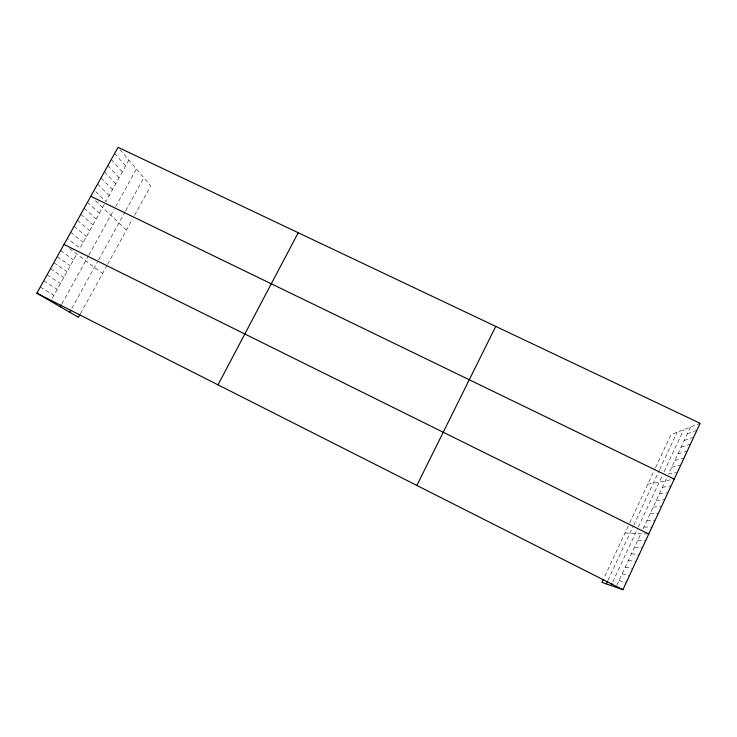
<?xml version="1.0" encoding="UTF-8"?>
<svg xmlns="http://www.w3.org/2000/svg" width="737" height="737" viewBox="0 0 737 737"><rect width="100%" height="100%" fill="white"/><g stroke="black" fill="none" stroke-linecap="round" stroke-linejoin="round"><path stroke-width="0.55" stroke-dasharray="3.69 2.76" d="M612.788 581.815L637.901 527.913M638.334 526.992L662.351 475.448M664.092 471.698L683.66 429.708M616.805 585.325L640.831 533.689M643.033 528.936L667.215 476.968M690.422 427.082L668.57 474.066L676.391 472.334M604.837 576.187L629.297 523.841M629.767 522.819L655.064 468.686M655.543 467.654L670.974 434.637L700.15 423.305M607.997 580.268L632.88 526.946M633.719 525.149L659.265 470.399M659.689 469.487L677.054 432.278M80.49 313.63L107.058 265.283M107.556 264.38L132.503 219M134.53 215.315L150.689 185.917L118.777 148.174M71.811 308.49L97.542 261.792M98.565 259.94L125.179 211.648M125.705 210.708L143.835 177.81M52.29 298.227L76.777 254.062M104.239 204.518L80.02 248.212L67.353 238.401M128.864 160.095L105.888 201.542L95.773 191.666M61.89 303.884L88.348 256.025M88.873 255.076L114.051 209.511M115.663 206.609L136.419 169.04M687.317 433.761L696.935 430.242M684.203 440.45L693.71 437.188M681.089 447.156L690.477 444.144M677.966 453.863L687.243 451.108M674.834 460.588L684 458.092M671.702 467.322L680.758 465.084M647.786 484.264L674.244 479.105M662.36 487.397L671.075 485.932M659.302 493.974L667.906 492.767M656.234 500.57L664.728 499.612M653.166 507.167L661.54 506.466M650.089 513.781L658.353 513.339M647.003 520.405L655.156 520.221M643.917 527.038L651.959 527.112M625.004 533.026L647.62 533.966M637.735 540.341L645.548 540.93M634.631 547.011L642.323 547.858M631.526 553.69L639.108 554.804M628.412 560.378L635.874 561.751M625.289 567.075L632.641 568.715M622.166 573.791L629.407 575.689M619.043 580.516L626.164 582.681M40.259 287.071L53.93 295.27M43.667 280.954L57.21 289.355M47.067 274.846L60.48 283.45M50.457 268.747L63.751 277.554M53.847 262.658L67.012 271.667M57.237 256.577L70.273 265.79M60.609 250.516L73.525 259.921M69.471 248.572L102.572 273.455M70.715 232.358L83.253 242.372M74.078 226.323L86.487 236.531M77.431 220.308L89.721 230.709M80.775 214.292L92.945 224.896M84.119 208.285L96.16 219.082M87.454 202.288L99.375 213.288M95.506 200.777L126.405 230.091M97.634 184.001L109.187 195.591M101.052 177.866L112.475 189.658M104.47 171.73L115.764 183.725M107.869 165.613L119.044 177.801M111.269 159.505L122.324 171.896M114.668 153.407L125.594 165.991"/><path stroke-width="1.11" d="M603.382 579.291L601.936 582.387L622.912 589.683L700.15 423.305L118.058 147.317L36.85 293.197L78.463 317.306L79.983 314.552M611.047 585.556L611.913 583.686M606.302 583.907L607.574 581.18M416.856 485.443L495.743 326.39M218.005 384.843L298.218 232.735M69.739 312.248L70.78 310.369M60.296 306.776L61.355 304.851M90.789 196.309L674.244 479.105M63.99 244.454L648.753 534.012M36.85 293.197L622.912 589.683"/></g></svg>
